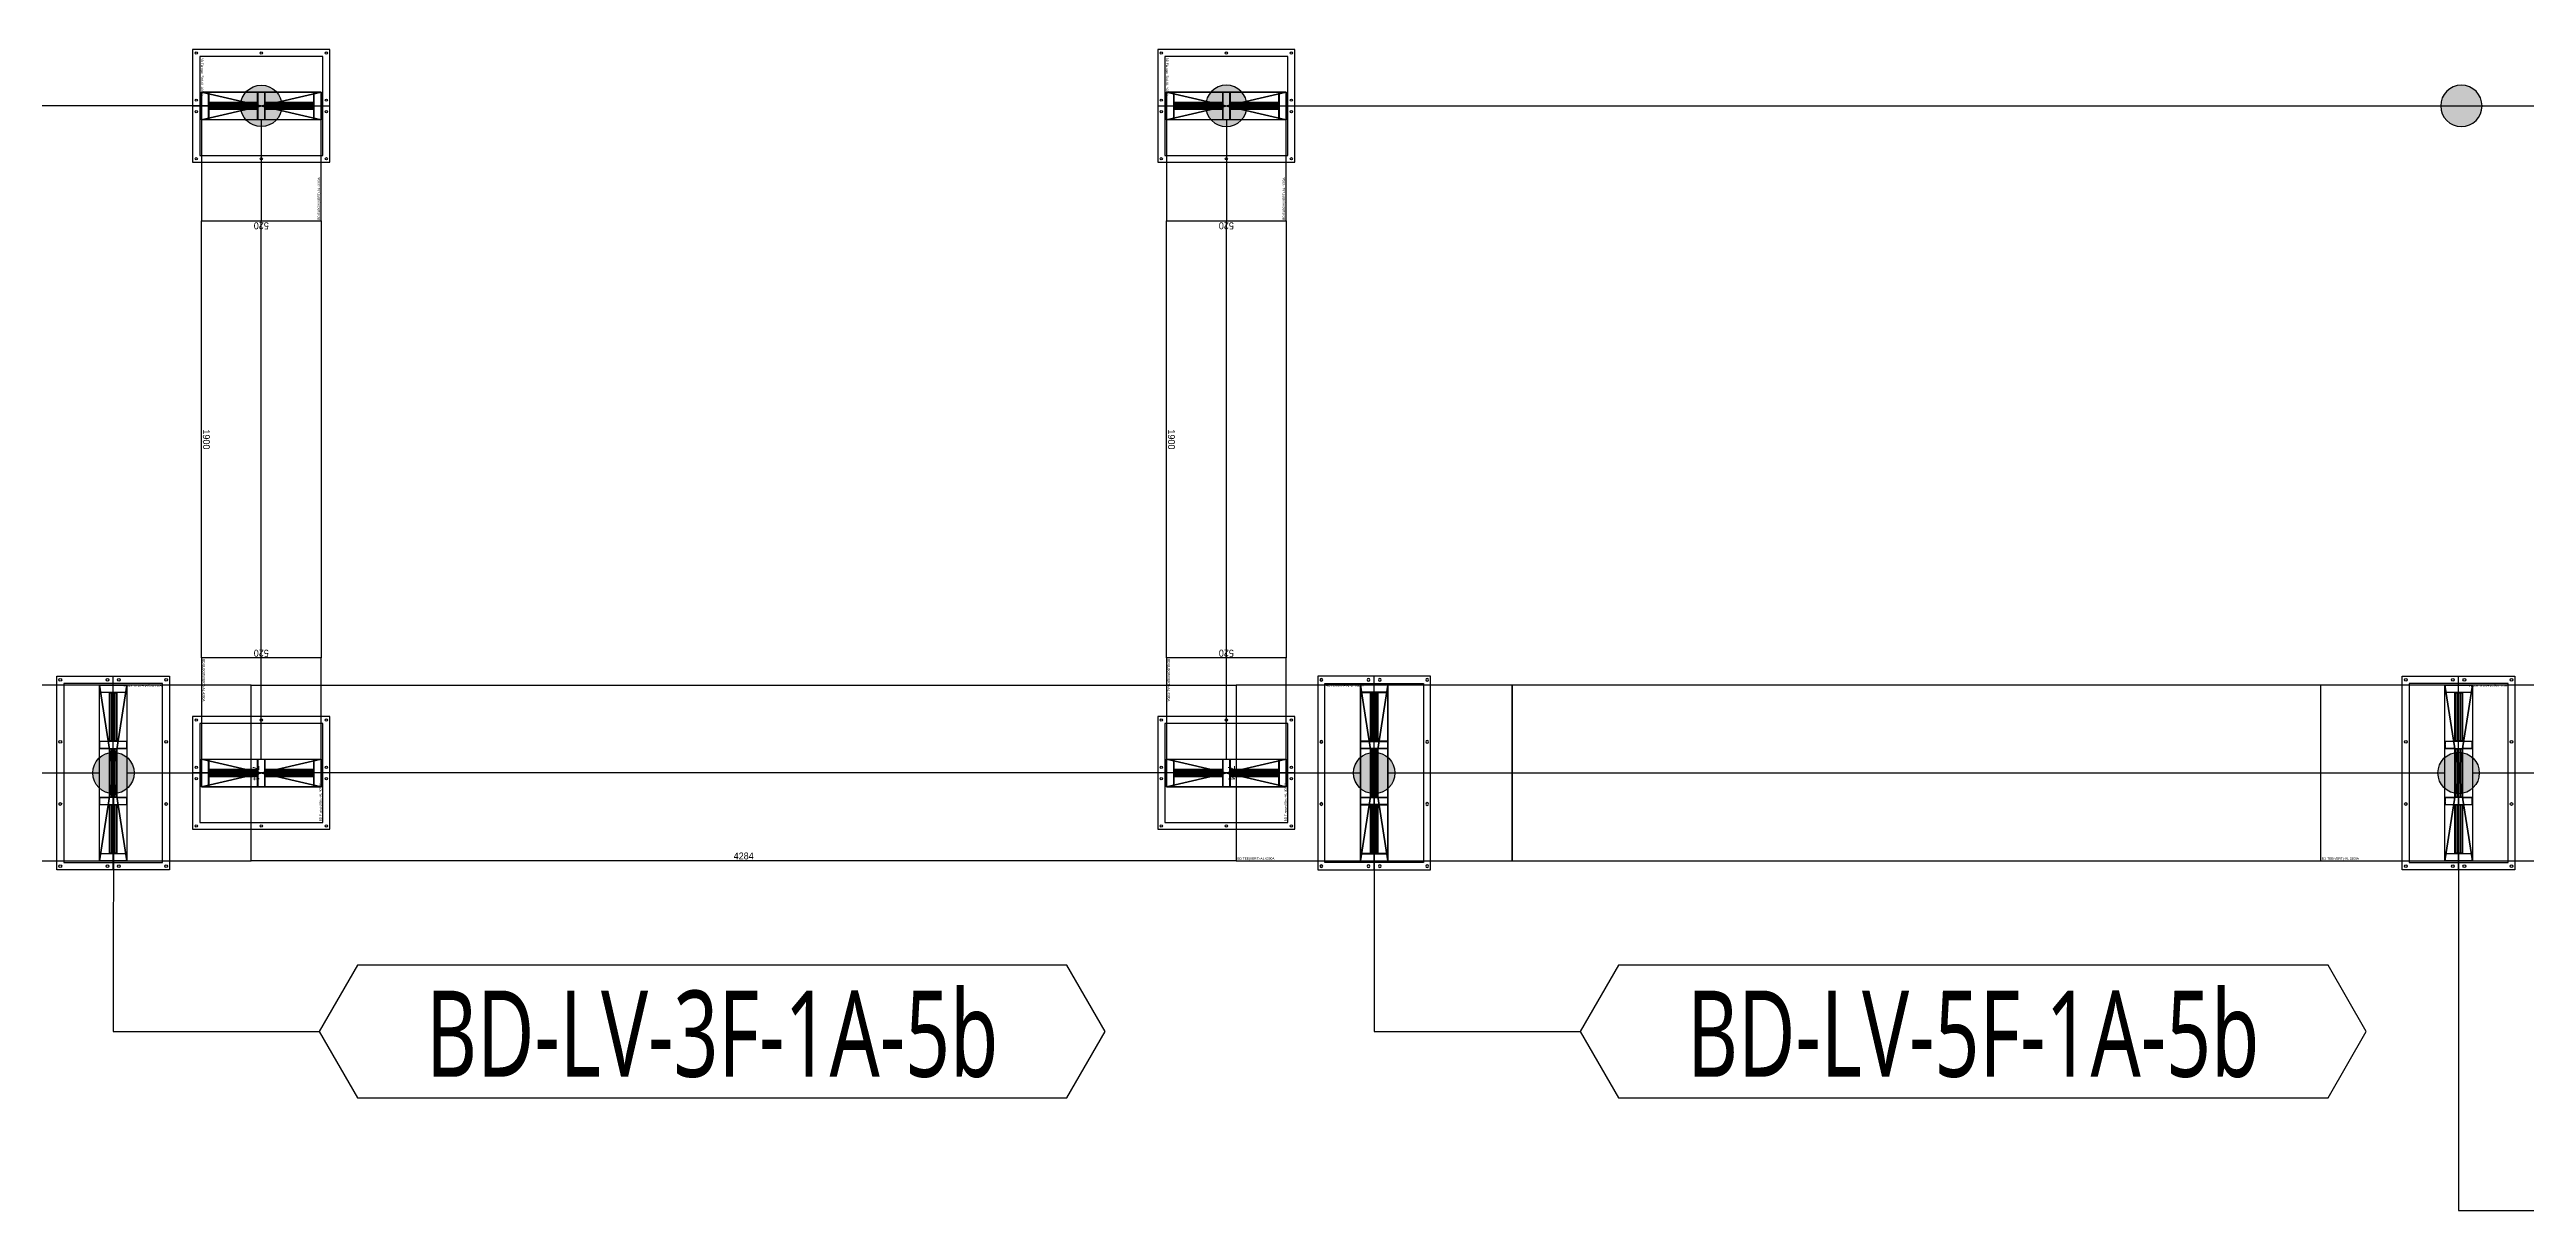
# Model space of a CAD drawing. Header units: millimetres. Extents: x 84228 to 374549, y -351975 to 847575.
# Drawn here: x 306431 to 317203, y 405198 to 410245 of the extents above; entities that cross this region are included whole.
import ezdxf
from ezdxf.enums import TextEntityAlignment as Align

# ---------------------------------------------------------------- set-up
doc = ezdxf.new("R2010")
doc.units = ezdxf.units.MM
doc.header["$LTSCALE"] = 150
doc.layers.get('Defpoints').update_dxf_attribs({"color": 150})
for name, color, linetype in [('-----27 Bus Duct_LV_380-220V', 200, 'Continuous'), ('-----27 Bus Duct_LV_380-220V_LOAD BANK', 7, 'Continuous'), ('-----99 Cable Schedule', 2, 'Continuous')]:
    doc.layers.add(name, color=color, linetype=linetype)
doc.styles.add('DH', font='malgun.ttf')
doc.styles.add('ELEC', font='Dotum.ttf')
doc.styles.get("Standard").update_dxf_attribs({"font": 'Dotum.ttf'})
doc.dimstyles.new('전기통신참고용-치수', dxfattribs={"dimscale": 15, "dimtxt": 2, "dimasz": 0, "dimexe": 0, "dimexo": 0, "dimgap": 0.4, "dimtad": 4, "dimdec": 0, "dimzin": 0, "dimdsep": 46, "dimtxsty": 'Standard', "dimblk": 'NONE', "dimcen": 0, "dimse1": 1, "dimse2": 1, "dimsd1": 1, "dimsd2": 1, "dimclrd": 8, "dimclre": 8, "dimclrt": 8, "dimadec": 0, "dimazin": 0, "dimtfac": 1, "dimtdec": 0, "dimtix": 1, "dimtmove": 2, "dimatfit": 0, "dimldrblk": 'NONE', "dimfxl": 2, "dimtolj": 1, "dimtzin": 0, "dimarcsym": 0})

# ---------------------------------------------------------------- blocks, each defined once
blk = doc.blocks.new('*U5')
at = {"color": 1}
for p, q in [((60, 382), (-60, -382)), ((-60, 382), (60, -382))]:
    blk.add_line(p, q, dxfattribs=at)
at = {"color": 0}
blk.add_line((0, 420.5), (0, -420.5), dxfattribs=at)
for points in [[(245, -420.5), (-245, -420.5), (-245, 420.5), (245, 420.5)], [(-215, -389.5), (215, -389.5), (215, 389.5), (-215, 389.5)]]:
    blk.add_lwpolyline(points, close=True, dxfattribs=at)
at = {"color": 1}
blk.add_lwpolyline([(60, -382), (-60, -382), (-60, 382), (60, 382)], close=True, dxfattribs=at)
for points in [[(-60, 136, -0.41421356), (-58, 138), (-17.2, 138, 0.41421356), (-16.2, 139), (-16.2, 349, 0.41421356), (-17.2, 350), (-58, 350, -0.41421356), (-60, 352), (-60, 382, -0.41421356), (-59, 381), (-59, 352, 0.41421356), (-58, 351), (58, 351, 0.41421356), (59, 352), (59, 381, -0.41421356), (60, 382), (60, 352, -0.41421356), (58, 350), (17.2, 350, 0.41421356), (16.2, 349), (16.2, 139, 0.41421356), (17.2, 138), (58, 138, -0.41421356), (60, 136), (60, 124, -0.41421356), (59, 125), (59, 136, 0.41421356), (58, 137), (-58, 137, 0.41421356), (-59, 136), (-59, 125, -0.41421356), (-60, 124), (-60, 124), (-60, 124), (-60, 124)], [(-15.2, 139), (-15.2, 349, -0.41421356), (-14.2, 350), (14.2, 350, -0.41421356), (15.2, 349), (15.2, 139, -0.41421356), (14.2, 138), (-14.2, 138, -0.41421356)], [(-14.2, 140), (-14.2, 348, -0.41421356), (-13.2, 349), (-8.85, 349, -0.41421356), (-7.85, 348), (-7.85, 140, -0.41421356), (-8.85, 139), (-13.2, 139, -0.41421356)], [(-6.85, 140), (-6.85, 348, -0.41421356), (-5.85, 349), (-1.5, 349, -0.41421356), (-0.5, 348), (-0.5, 140, -0.41421356), (-1.5, 139), (-5.85, 139, -0.41421356)], [(0.5, 140), (0.5, 348, -0.41421356), (1.5, 349), (5.85, 349, -0.41421356), (6.85, 348), (6.85, 140, -0.41421356), (5.85, 139), (1.5, 139, -0.41421356)], [(7.85, 140), (7.85, 348, -0.41421356), (8.85, 349), (13.2, 349, -0.41421356), (14.2, 348), (14.2, 140, -0.41421356), (13.2, 139), (8.85, 139, -0.41421356)], [(-60, -108, -0.41421356), (-58, -106), (-17.2, -106, 0.41421356), (-16.2, -105), (-16.2, 105, 0.41421356), (-17.2, 106), (-58, 106, -0.41421356), (-60, 108), (-60, 122, -0.41421356), (-59, 121), (-59, 108, 0.41421356), (-58, 107), (58, 107, 0.41421356), (59, 108), (59, 121, -0.41421356), (60, 122), (60, 108, -0.41421356), (58, 106), (17.2, 106, 0.41421356), (16.2, 105), (16.2, -105, 0.41421356), (17.2, -106), (58, -106, -0.41421356), (60, -108), (60, -121, -0.41421356), (59, -120), (59, -108, 0.41421356), (58, -107), (-58, -107, 0.41421356), (-59, -108), (-59, -120, -0.41421356), (-60, -121), (-60, -121), (-60, -121), (-60, -121)], [(-15.2, -105), (-15.2, 105, -0.41421356), (-14.2, 106), (14.2, 106, -0.41421356), (15.2, 105), (15.2, -105, -0.41421356), (14.2, -106), (-14.2, -106, -0.41421356)], [(-14.2, -104), (-14.2, 104, -0.41421356), (-13.2, 105), (-8.85, 105, -0.41421356), (-7.85, 104), (-7.85, -104, -0.41421356), (-8.85, -105), (-13.2, -105, -0.41421356)], [(-6.85, -104), (-6.85, 104, -0.41421356), (-5.85, 105), (-1.5, 105, -0.41421356), (-0.5, 104), (-0.5, -104, -0.41421356), (-1.5, -105), (-5.85, -105, -0.41421356)], [(0.5, -104), (0.5, 104, -0.41421356), (1.5, 105), (5.85, 105, -0.41421356), (6.85, 104), (6.85, -104, -0.41421356), (5.85, -105), (1.5, -105, -0.41421356)], [(7.85, -104), (7.85, 104, -0.41421356), (8.85, 105), (13.2, 105, -0.41421356), (14.2, 104), (14.2, -104, -0.41421356), (13.2, -105), (8.85, -105, -0.41421356)], [(-60, -352, -0.41421356), (-58, -350), (-17.2, -350, 0.41421356), (-16.2, -349), (-16.2, -139, 0.41421356), (-17.2, -138), (-58, -138, -0.41421356), (-60, -136), (-60, -123, -0.41421356), (-59, -124), (-59, -136, 0.41421356), (-58, -137), (58, -137, 0.41421356), (59, -136), (59, -124, -0.41421356), (60, -123), (60, -136, -0.41421356), (58, -138), (17.2, -138, 0.41421356), (16.2, -139), (16.2, -349, 0.41421356), (17.2, -350), (58, -350, -0.41421356), (60, -352), (60, -382, -0.41421356), (59, -381), (59, -352, 0.41421356), (58, -351), (-58, -351, 0.41421356), (-59, -352), (-59, -381, -0.41421356), (-60, -382), (-60, -382), (-60, -382), (-60, -382)], [(-15.2, -349), (-15.2, -139, -0.41421356), (-14.2, -138), (14.2, -138, -0.41421356), (15.2, -139), (15.2, -349, -0.41421356), (14.2, -350), (-14.2, -350, -0.41421356)], [(-14.2, -348), (-14.2, -140, -0.41421356), (-13.2, -139), (-8.85, -139, -0.41421356), (-7.85, -140), (-7.85, -348, -0.41421356), (-8.85, -349), (-13.2, -349, -0.41421356)], [(-6.85, -348), (-6.85, -140, -0.41421356), (-5.85, -139), (-1.5, -139, -0.41421356), (-0.5, -140), (-0.5, -348, -0.41421356), (-1.5, -349), (-5.85, -349, -0.41421356)], [(0.5, -348), (0.5, -140, -0.41421356), (1.5, -139), (5.85, -139, -0.41421356), (6.85, -140), (6.85, -348, -0.41421356), (5.85, -349), (1.5, -349, -0.41421356)], [(7.85, -348), (7.85, -140, -0.41421356), (8.85, -139), (13.2, -139, -0.41421356), (14.2, -140), (14.2, -348, -0.41421356), (13.2, -349), (8.85, -349, -0.41421356)]]:
    blk.add_lwpolyline(points, format="xyb", close=True, dxfattribs=at)
at = {"color": 0}
for centre in [(-230, 405), (-25, 405), (25, 405), (230, 405), (-230, 135), (230, 135), (-230, -135), (230, -135), (-230, -405), (-25, -405), (25, -405), (230, -405)]:
    blk.add_circle(centre, 6, dxfattribs=at)
at = {"color": 0, "style": 'ELEC'}
blk.add_text('BD Flanged End-AL 6300A', height=10, dxfattribs=at).set_placement((-210, -379.5), align=Align.MIDDLE_LEFT)
blk = doc.blocks.new('*U23')
at = {"color": 1}
for p, q in [((60, 260), (-60, -260)), ((-60, 260), (60, -260))]:
    blk.add_line(p, q, dxfattribs=at)
at = {"color": 0}
blk.add_line((0, -298.5), (0, 298.5), dxfattribs=at)
for points in [[(-245, -298.5), (245, -298.5), (245, 298.5), (-245, 298.5)], [(-215, -267.5), (215, -267.5), (215, 267.5), (-215, 267.5)]]:
    blk.add_lwpolyline(points, close=True, dxfattribs=at)
at = {"color": 1}
blk.add_lwpolyline([(60, -260), (-60, -260), (-60, 260), (60, 260)], close=True, dxfattribs=at)
for points in [[(-60, 14, -0.41421356), (-58, 16), (-17.2, 16, 0.41421356), (-16.2, 17), (-16.2, 227, 0.41421356), (-17.2, 228), (-58, 228, -0.41421356), (-60, 230), (-60, 260, -0.41421356), (-59, 259), (-59, 230, 0.41421356), (-58, 229), (58, 229, 0.41421356), (59, 230), (59, 259, -0.41421356), (60, 260), (60, 230, -0.41421356), (58, 228), (17.2, 228, 0.41421356), (16.2, 227), (16.2, 17, 0.41421356), (17.2, 16), (58, 16, -0.41421356), (60, 14), (60, 2, -0.41421356), (59, 3), (59, 14, 0.41421356), (58, 15), (-58, 15, 0.41421356), (-59, 14), (-59, 3, -0.41421356), (-60, 2), (-60, 2), (-60, 2), (-60, 2)], [(-15.2, 17), (-15.2, 227, -0.41421356), (-14.2, 228), (14.2, 228, -0.41421356), (15.2, 227), (15.2, 17, -0.41421356), (14.2, 16), (-14.2, 16, -0.41421356)], [(-14.2, 18), (-14.2, 226, -0.41421356), (-13.2, 227), (-8.85, 227, -0.41421356), (-7.85, 226), (-7.85, 18, -0.41421356), (-8.85, 17), (-13.2, 17, -0.41421356)], [(-6.85, 18), (-6.85, 226, -0.41421356), (-5.85, 227), (-1.5, 227, -0.41421356), (-0.5, 226), (-0.5, 18, -0.41421356), (-1.5, 17), (-5.85, 17, -0.41421356)], [(0.5, 18), (0.5, 226, -0.41421356), (1.5, 227), (5.85, 227, -0.41421356), (6.85, 226), (6.85, 18, -0.41421356), (5.85, 17), (1.5, 17, -0.41421356)], [(7.85, 18), (7.85, 226, -0.41421356), (8.85, 227), (13.2, 227, -0.41421356), (14.2, 226), (14.2, 18, -0.41421356), (13.2, 17), (8.85, 17, -0.41421356)], [(-60, -230, -0.41421356), (-58, -228), (-17.2, -228, 0.41421356), (-16.2, -227), (-16.2, -17, 0.41421356), (-17.2, -16), (-58, -16, -0.41421356), (-60, -14), (-60, 0, -0.41421356), (-59, -1), (-59, -14, 0.41421356), (-58, -15), (58, -15, 0.41421356), (59, -14), (59, -1, -0.41421356), (60, 0), (60, -14, -0.41421356), (58, -16), (17.2, -16, 0.41421356), (16.2, -17), (16.2, -227, 0.41421356), (17.2, -228), (58, -228, -0.41421356), (60, -230), (60, -260, -0.41421356), (59, -259), (59, -230, 0.41421356), (58, -229), (-58, -229, 0.41421356), (-59, -230), (-59, -259, -0.41421356), (-60, -260), (-60, -260), (-60, -260), (-60, -260)], [(-15.2, -227), (-15.2, -17, -0.41421356), (-14.2, -16), (14.2, -16, -0.41421356), (15.2, -17), (15.2, -227, -0.41421356), (14.2, -228), (-14.2, -228, -0.41421356)], [(-14.2, -226), (-14.2, -18, -0.41421356), (-13.2, -17), (-8.85, -17, -0.41421356), (-7.85, -18), (-7.85, -226, -0.41421356), (-8.85, -227), (-13.2, -227, -0.41421356)], [(-6.85, -226), (-6.85, -18, -0.41421356), (-5.85, -17), (-1.5, -17, -0.41421356), (-0.5, -18), (-0.5, -226, -0.41421356), (-1.5, -227), (-5.85, -227, -0.41421356)], [(0.5, -226), (0.5, -18, -0.41421356), (1.5, -17), (5.85, -17, -0.41421356), (6.85, -18), (6.85, -226, -0.41421356), (5.85, -227), (1.5, -227, -0.41421356)], [(7.85, -226), (7.85, -18, -0.41421356), (8.85, -17), (13.2, -17, -0.41421356), (14.2, -18), (14.2, -226, -0.41421356), (13.2, -227), (8.85, -227, -0.41421356)]]:
    blk.add_lwpolyline(points, format="xyb", close=True, dxfattribs=at)
at = {"color": 0}
for centre in [(-230, 283), (-25, 283), (25, 283), (230, 283), (-230, 0), (230, 0), (-230, -283), (-25, -283), (25, -283), (230, -283)]:
    blk.add_circle(centre, 5, dxfattribs=at)
at = {"color": 0, "style": 'ELEC'}
blk.add_text('BD Flanged End-AL 4000A', height=10, dxfattribs=at).set_placement((-210, -257.5), align=Align.MIDDLE_LEFT)
blk = doc.blocks.new('*U22')
at = {"color": 1}
for p, q in [((340, 260), (220, -260)), ((220, 260), (340, -260))]:
    blk.add_line(p, q, dxfattribs=at)
at = {"color": 0}
blk.add_lwpolyline([(-220, -260), (220, -260), (220, 260), (-220, 260)], close=True, dxfattribs=at)
blk.add_lwpolyline([(220, -260), (340, -260), (340, 260), (220, 260)], dxfattribs=at)
at = {"color": 1}
for points in [[(220, 14, -0.41421356), (222, 16), (262.8, 16, 0.41421356), (263.8, 17), (263.8, 227, 0.41421356), (262.8, 228), (222, 228, -0.41421356), (220, 230), (220, 260, -0.41421356), (221, 259), (221, 230, 0.41421356), (222, 229), (338, 229, 0.41421356), (339, 230), (339, 259, -0.41421356), (340, 260), (340, 230, -0.41421356), (338, 228), (297.2, 228, 0.41421356), (296.2, 227), (296.2, 17, 0.41421356), (297.2, 16), (338, 16, -0.41421356), (340, 14), (340, 2, -0.41421356), (339, 3), (339, 14, 0.41421356), (338, 15), (222, 15, 0.41421356), (221, 14), (221, 3, -0.41421356), (220, 2), (220, 2), (220, 2), (220, 2)], [(264.8, 17), (264.8, 227, -0.41421356), (265.8, 228), (294.2, 228, -0.41421356), (295.2, 227), (295.2, 17, -0.41421356), (294.2, 16), (265.8, 16, -0.41421356)], [(265.8, 18), (265.8, 226, -0.41421356), (266.8, 227), (271.15, 227, -0.41421356), (272.15, 226), (272.15, 18, -0.41421356), (271.15, 17), (266.8, 17, -0.41421356)], [(273.15, 18), (273.15, 226, -0.41421356), (274.15, 227), (278.5, 227, -0.41421356), (279.5, 226), (279.5, 18, -0.41421356), (278.5, 17), (274.15, 17, -0.41421356)], [(280.5, 18), (280.5, 226, -0.41421356), (281.5, 227), (285.85, 227, -0.41421356), (286.85, 226), (286.85, 18, -0.41421356), (285.85, 17), (281.5, 17, -0.41421356)], [(287.85, 18), (287.85, 226, -0.41421356), (288.85, 227), (293.2, 227, -0.41421356), (294.2, 226), (294.2, 18, -0.41421356), (293.2, 17), (288.85, 17, -0.41421356)], [(220, -230, -0.41421356), (222, -228), (262.8, -228, 0.41421356), (263.8, -227), (263.8, -17, 0.41421356), (262.8, -16), (222, -16, -0.41421356), (220, -14), (220, 0, -0.41421356), (221, -1), (221, -14, 0.41421356), (222, -15), (338, -15, 0.41421356), (339, -14), (339, -1, -0.41421356), (340, 0), (340, -14, -0.41421356), (338, -16), (297.2, -16, 0.41421356), (296.2, -17), (296.2, -227, 0.41421356), (297.2, -228), (338, -228, -0.41421356), (340, -230), (340, -260, -0.41421356), (339, -259), (339, -230, 0.41421356), (338, -229), (222, -229, 0.41421356), (221, -230), (221, -259, -0.41421356), (220, -260), (220, -260), (220, -260), (220, -260)], [(264.8, -227), (264.8, -17, -0.41421356), (265.8, -16), (294.2, -16, -0.41421356), (295.2, -17), (295.2, -227, -0.41421356), (294.2, -228), (265.8, -228, -0.41421356)], [(265.8, -226), (265.8, -18, -0.41421356), (266.8, -17), (271.15, -17, -0.41421356), (272.15, -18), (272.15, -226, -0.41421356), (271.15, -227), (266.8, -227, -0.41421356)], [(273.15, -226), (273.15, -18, -0.41421356), (274.15, -17), (278.5, -17, -0.41421356), (279.5, -18), (279.5, -226, -0.41421356), (278.5, -227), (274.15, -227, -0.41421356)], [(280.5, -226), (280.5, -18, -0.41421356), (281.5, -17), (285.85, -17, -0.41421356), (286.85, -18), (286.85, -226, -0.41421356), (285.85, -227), (281.5, -227, -0.41421356)], [(287.85, -226), (287.85, -18, -0.41421356), (288.85, -17), (293.2, -17, -0.41421356), (294.2, -18), (294.2, -226, -0.41421356), (293.2, -227), (288.85, -227, -0.41421356)]]:
    blk.add_lwpolyline(points, format="xyb", close=True, dxfattribs=at)
blk.add_lwpolyline([(220, 0), (-220, 0)], dxfattribs=at)
at = {"color": 0, "style": 'ELEC'}
blk.add_text('BD ELBOW(VERT)-AL 4000A', height=10, dxfattribs=at).set_placement((-215, -250), align=Align.MIDDLE_LEFT)
blk = doc.blocks.new('*D398')
at = {"layer": 'Defpoints', "color": 0, "transparency": 16777216}
for p in [(0, 4800), (520, 4800), (520, 4800)]:
    blk.add_point(p, dxfattribs=at)
at = {"color": 0, "transparency": 16777216, "insert": (260, 4779), "char_height": 30, "attachment_point": 5}
blk.add_mtext('\\A1;{\\C0;520}', dxfattribs=at)
blk = doc.blocks.new('_None')
blk = doc.blocks.new('*D399')
at = {"layer": 'Defpoints', "color": 0, "transparency": 16777216}
for p in [(520, 4800), (520, 4800), (520, 2900)]:
    blk.add_point(p, dxfattribs=at)
at = {"color": 0, "transparency": 16777216, "insert": (499, 3850), "char_height": 30, "attachment_point": 5, "rotation": 90}
blk.add_mtext('\\A1;{\\C0;1900}', dxfattribs=at)
blk = doc.blocks.new('*D400')
at = {"layer": 'Defpoints', "color": 0, "transparency": 16777216}
for p in [(0, 2900), (520, 2900), (520, 2900)]:
    blk.add_point(p, dxfattribs=at)
at = {"color": 0, "transparency": 16777216, "insert": (260, 2921), "char_height": 30, "attachment_point": 5}
blk.add_mtext('\\A1;{\\C0;520}', dxfattribs=at)
blk = doc.blocks.new('*D418')
at = {"layer": 'Defpoints', "color": 0, "transparency": 16777216}
for p in [(0, 9246), (764, 9246), (764, 9246)]:
    blk.add_point(p, dxfattribs=at)
at = {"color": 0, "transparency": 16777216, "insert": (382, 9225), "char_height": 30, "attachment_point": 5}
blk.add_mtext('\\A1;{\\C0;764}', dxfattribs=at)
blk = doc.blocks.new('*D419')
at = {"layer": 'Defpoints', "color": 0, "transparency": 16777216}
for p in [(764, 9246), (764, 9246), (764, 5730)]:
    blk.add_point(p, dxfattribs=at)
at = {"color": 0, "transparency": 16777216, "insert": (743, 7488), "char_height": 30, "attachment_point": 5, "rotation": 90}
blk.add_mtext('\\A1;{\\C0;3516}', dxfattribs=at)
blk = doc.blocks.new('*D420')
at = {"layer": 'Defpoints', "color": 0, "transparency": 16777216}
for p in [(0, 5730), (764, 5730), (764, 5730)]:
    blk.add_point(p, dxfattribs=at)
at = {"color": 0, "transparency": 16777216, "insert": (382, 5751), "char_height": 30, "attachment_point": 5}
blk.add_mtext('\\A1;{\\C0;764}', dxfattribs=at)
blk = doc.blocks.new('*U114')
at = {"color": 1}
for p, q in [((390, 382), (270, -382)), ((270, 382), (390, -382)), ((-270, 0), (270, 0)), ((390, 0), (930, 0))]:
    blk.add_line(p, q, dxfattribs=at)
at = {"color": 0}
for points in [[(-270, -382), (270, -382), (270, 382), (-270, 382)], [(390, -382), (930, -382), (930, 382), (390, 382)]]:
    blk.add_lwpolyline(points, close=True, dxfattribs=at)
for points in [[(390, 382), (270, 382)], [(270, -382), (390, -382)]]:
    blk.add_lwpolyline(points, dxfattribs=at)
at = {"color": 1}
for points in [[(270, 136, -0.41421356), (272, 138), (312.8, 138, 0.41421356), (313.8, 139), (313.8, 349, 0.41421356), (312.8, 350), (272, 350, -0.41421356), (270, 352), (270, 382, -0.41421356), (271, 381), (271, 352, 0.41421356), (272, 351), (388, 351, 0.41421356), (389, 352), (389, 381, -0.41421356), (390, 382), (390, 352, -0.41421356), (388, 350), (347.2, 350, 0.41421356), (346.2, 349), (346.2, 139, 0.41421356), (347.2, 138), (388, 138, -0.41421356), (390, 136), (390, 124, -0.41421356), (389, 125), (389, 136, 0.41421356), (388, 137), (272, 137, 0.41421356), (271, 136), (271, 125, -0.41421356), (270, 124), (270, 124), (270, 124), (270, 124)], [(314.8, 139), (314.8, 349, -0.41421356), (315.8, 350), (344.2, 350, -0.41421356), (345.2, 349), (345.2, 139, -0.41421356), (344.2, 138), (315.8, 138, -0.41421356)], [(315.8, 140), (315.8, 348, -0.41421356), (316.8, 349), (321.15, 349, -0.41421356), (322.15, 348), (322.15, 140, -0.41421356), (321.15, 139), (316.8, 139, -0.41421356)], [(323.15, 140), (323.15, 348, -0.41421356), (324.15, 349), (328.5, 349, -0.41421356), (329.5, 348), (329.5, 140, -0.41421356), (328.5, 139), (324.15, 139, -0.41421356)], [(330.5, 140), (330.5, 348, -0.41421356), (331.5, 349), (335.85, 349, -0.41421356), (336.85, 348), (336.85, 140, -0.41421356), (335.85, 139), (331.5, 139, -0.41421356)], [(337.85, 140), (337.85, 348, -0.41421356), (338.85, 349), (343.2, 349, -0.41421356), (344.2, 348), (344.2, 140, -0.41421356), (343.2, 139), (338.85, 139, -0.41421356)], [(270, -108, -0.41421356), (272, -106), (312.8, -106, 0.41421356), (313.8, -105), (313.8, 105, 0.41421356), (312.8, 106), (272, 106, -0.41421356), (270, 108), (270, 122, -0.41421356), (271, 121), (271, 108, 0.41421356), (272, 107), (388, 107, 0.41421356), (389, 108), (389, 121, -0.41421356), (390, 122), (390, 108, -0.41421356), (388, 106), (347.2, 106, 0.41421356), (346.2, 105), (346.2, -105, 0.41421356), (347.2, -106), (388, -106, -0.41421356), (390, -108), (390, -121, -0.41421356), (389, -120), (389, -108, 0.41421356), (388, -107), (272, -107, 0.41421356), (271, -108), (271, -120, -0.41421356), (270, -121), (270, -121), (270, -121), (270, -121)], [(314.8, -105), (314.8, 105, -0.41421356), (315.8, 106), (344.2, 106, -0.41421356), (345.2, 105), (345.2, -105, -0.41421356), (344.2, -106), (315.8, -106, -0.41421356)], [(315.8, -104), (315.8, 104, -0.41421356), (316.8, 105), (321.15, 105, -0.41421356), (322.15, 104), (322.15, -104, -0.41421356), (321.15, -105), (316.8, -105, -0.41421356)], [(323.15, -104), (323.15, 104, -0.41421356), (324.15, 105), (328.5, 105, -0.41421356), (329.5, 104), (329.5, -104, -0.41421356), (328.5, -105), (324.15, -105, -0.41421356)], [(330.5, -104), (330.5, 104, -0.41421356), (331.5, 105), (335.85, 105, -0.41421356), (336.85, 104), (336.85, -104, -0.41421356), (335.85, -105), (331.5, -105, -0.41421356)], [(337.85, -104), (337.85, 104, -0.41421356), (338.85, 105), (343.2, 105, -0.41421356), (344.2, 104), (344.2, -104, -0.41421356), (343.2, -105), (338.85, -105, -0.41421356)], [(270, -352, -0.41421356), (272, -350), (312.8, -350, 0.41421356), (313.8, -349), (313.8, -139, 0.41421356), (312.8, -138), (272, -138, -0.41421356), (270, -136), (270, -123, -0.41421356), (271, -124), (271, -136, 0.41421356), (272, -137), (388, -137, 0.41421356), (389, -136), (389, -124, -0.41421356), (390, -123), (390, -136, -0.41421356), (388, -138), (347.2, -138, 0.41421356), (346.2, -139), (346.2, -349, 0.41421356), (347.2, -350), (388, -350, -0.41421356), (390, -352), (390, -382, -0.41421356), (389, -381), (389, -352, 0.41421356), (388, -351), (272, -351, 0.41421356), (271, -352), (271, -381, -0.41421356), (270, -382), (270, -382), (270, -382), (270, -382)], [(314.8, -349), (314.8, -139, -0.41421356), (315.8, -138), (344.2, -138, -0.41421356), (345.2, -139), (345.2, -349, -0.41421356), (344.2, -350), (315.8, -350, -0.41421356)], [(315.8, -348), (315.8, -140, -0.41421356), (316.8, -139), (321.15, -139, -0.41421356), (322.15, -140), (322.15, -348, -0.41421356), (321.15, -349), (316.8, -349, -0.41421356)], [(323.15, -348), (323.15, -140, -0.41421356), (324.15, -139), (328.5, -139, -0.41421356), (329.5, -140), (329.5, -348, -0.41421356), (328.5, -349), (324.15, -349, -0.41421356)], [(330.5, -348), (330.5, -140, -0.41421356), (331.5, -139), (335.85, -139, -0.41421356), (336.85, -140), (336.85, -348, -0.41421356), (335.85, -349), (331.5, -349, -0.41421356)], [(337.85, -348), (337.85, -140, -0.41421356), (338.85, -139), (343.2, -139, -0.41421356), (344.2, -140), (344.2, -348, -0.41421356), (343.2, -349), (338.85, -349, -0.41421356)]]:
    blk.add_lwpolyline(points, format="xyb", close=True, dxfattribs=at)
at = {"color": 0, "style": 'ELEC'}
blk.add_text('BD TEE(VERT)-AL 6300A', height=10, dxfattribs=at).set_placement((-265, -372), align=Align.MIDDLE_LEFT)
blk = doc.blocks.new('*D422')
at = {"layer": 'Defpoints', "color": 0, "transparency": 16777216}
for p in [(0, 9246), (764, 9246), (764, 9246)]:
    blk.add_point(p, dxfattribs=at)
at = {"color": 0, "transparency": 16777216, "insert": (382, 9225), "char_height": 30, "attachment_point": 5}
blk.add_mtext('\\A1;{\\C0;764}', dxfattribs=at)
blk = doc.blocks.new('*D423')
at = {"layer": 'Defpoints', "color": 0, "transparency": 16777216}
for p in [(764, 9246), (764, 9246), (764, 4962)]:
    blk.add_point(p, dxfattribs=at)
at = {"color": 0, "transparency": 16777216, "insert": (743, 7104), "char_height": 30, "attachment_point": 5, "rotation": 90}
blk.add_mtext('\\A1;{\\C0;4284}', dxfattribs=at)
blk = doc.blocks.new('*D424')
at = {"layer": 'Defpoints', "color": 0, "transparency": 16777216}
for p in [(0, 4962), (764, 4962), (764, 4962)]:
    blk.add_point(p, dxfattribs=at)
at = {"color": 0, "transparency": 16777216, "insert": (382, 4983), "char_height": 30, "attachment_point": 5}
blk.add_mtext('\\A1;{\\C0;764}', dxfattribs=at)
blk = doc.blocks.new('A$C9a0ab699')
h = blk.add_hatch(color=0)
edge = h.paths.add_edge_path()
edge.add_arc((0, 0), 64, 720, 1080, ccw=False)
at = {"color": 0}
blk.add_circle((0, 0), 64, dxfattribs=at)
blk = doc.blocks.new('*U397')
at = {"color": 1}
blk.add_line((260, 4800), (260, 2900), dxfattribs=at)
at = {"color": 0}
blk.add_lwpolyline([(520, 2900), (0, 2900), (0, 4800), (520, 4800)], close=True, dxfattribs=at)
for base, p1, p2, override, picture, middle in [((520, 4800), (0, 4800), (520, 4800), {"dimtxsty": 'Standard', "dimclrd": 0, "dimclre": 0, "dimclrt": 0}, '*D398', (260, 4779)), ((520, 2900), (0, 2900), (520, 2900), {"dimtad": 1, "dimtxsty": 'Standard', "dimclrd": 0, "dimclre": 0, "dimclrt": 0}, '*D400', (260, 2921))]:
    dim = blk.add_linear_dim(base=base, p1=p1, p2=p2, text='{\\C0;<>}', dimstyle='전기통신참고용-치수', override=override, dxfattribs=at)
    dim.commit()
    dim.dimension.update_dxf_attribs({"geometry": picture, "text_midpoint": middle})
dim = blk.add_linear_dim(base=(520, 4800), p1=(520, 2900), p2=(520, 4800), angle=90, text='{\\C0;<>}', dimstyle='전기통신참고용-치수', override={"dimtad": 1, "dimtxsty": 'Standard', "dimclrd": 0, "dimclre": 0, "dimclrt": 0}, dxfattribs=at)
dim.commit()
dim.dimension.update_dxf_attribs({"geometry": '*D399', "text_midpoint": (499, 3850)})
blk = doc.blocks.new('*U417')
at = {"color": 1}
blk.add_line((382, 9245.8), (382, 5729.8), dxfattribs=at)
at = {"color": 0}
blk.add_lwpolyline([(764, 5729.8), (0, 5729.8), (0, 9245.8), (764, 9245.8)], close=True, dxfattribs=at)
for base, p1, p2, override, picture, middle in [((764, 9245.8), (0, 9245.8), (764, 9245.8), {"dimtxsty": 'Standard', "dimclrd": 0, "dimclre": 0, "dimclrt": 0}, '*D418', (382, 9224.8)), ((764, 5729.8), (0, 5729.8), (764, 5729.8), {"dimtad": 1, "dimtxsty": 'Standard', "dimclrd": 0, "dimclre": 0, "dimclrt": 0}, '*D420', (382, 5750.9))]:
    dim = blk.add_linear_dim(base=base, p1=p1, p2=p2, text='{\\C0;<>}', dimstyle='전기통신참고용-치수', override=override, dxfattribs=at)
    dim.commit()
    dim.dimension.update_dxf_attribs({"geometry": picture, "text_midpoint": middle})
dim = blk.add_linear_dim(base=(764, 9245.8), p1=(764, 5729.8), p2=(764, 9245.8), angle=90, text='{\\C0;<>}', dimstyle='전기통신참고용-치수', override={"dimtad": 1, "dimtxsty": 'Standard', "dimclrd": 0, "dimclre": 0, "dimclrt": 0}, dxfattribs=at)
dim.commit()
dim.dimension.update_dxf_attribs({"geometry": '*D419', "text_midpoint": (743, 7487.8)})
blk = doc.blocks.new('*U421')
at = {"color": 1}
blk.add_line((382, 9245.8), (382, 4961.8), dxfattribs=at)
at = {"color": 0}
blk.add_lwpolyline([(764, 4961.8), (0, 4961.8), (0, 9245.8), (764, 9245.8)], close=True, dxfattribs=at)
for base, p1, p2, override, picture, middle in [((764, 9245.8), (0, 9245.8), (764, 9245.8), {"dimtxsty": 'Standard', "dimclrd": 0, "dimclre": 0, "dimclrt": 0}, '*D422', (382, 9224.8)), ((764, 4961.8), (0, 4961.8), (764, 4961.8), {"dimtad": 1, "dimtxsty": 'Standard', "dimclrd": 0, "dimclre": 0, "dimclrt": 0}, '*D424', (382, 4982.9))]:
    dim = blk.add_linear_dim(base=base, p1=p1, p2=p2, text='{\\C0;<>}', dimstyle='전기통신참고용-치수', override=override, dxfattribs=at)
    dim.commit()
    dim.dimension.update_dxf_attribs({"geometry": picture, "text_midpoint": middle})
dim = blk.add_linear_dim(base=(764, 9245.8), p1=(764, 4961.8), p2=(764, 9245.8), angle=90, text='{\\C0;<>}', dimstyle='전기통신참고용-치수', override={"dimtad": 1, "dimtxsty": 'Standard', "dimclrd": 0, "dimclre": 0, "dimclrt": 0}, dxfattribs=at)
dim.commit()
dim.dimension.update_dxf_attribs({"geometry": '*D423', "text_midpoint": (743, 7103.8)})

msp = doc.modelspace()

# ---------------------------------------------------------------- linework, layer by layer
at = {"layer": '-----99 Cable Schedule', "color": 1, "elevation": 0}
for points in [[(307352, 410000), (292240, 410001)], [(311549, 410000), (326660, 410001)], [(316908, 407103), (316908, 405198), (321288, 405198)]]:
    msp.add_lwpolyline(points, dxfattribs=at)
at = {"layer": '-----99 Cable Schedule', "color": 1}
for points in [[(306709, 407103), (306708, 405976), (307604, 405976)], [(312192, 407103), (312192, 405976), (313088, 405976)]]:
    msp.add_lwpolyline(points, dxfattribs=at)
for points in [[(307771, 406264), (307604, 405976), (307771, 405687), (310856, 405687), (311022, 405976), (310856, 406264)], [(313255, 406264), (313088, 405976), (313255, 405687), (316340, 405687), (316506, 405976), (316340, 406264)]]:
    msp.add_lwpolyline(points, close=True, dxfattribs=at)

# ---------------------------------------------------------------- block references
at = {"layer": '-----27 Bus Duct_LV_380-220V'}
for name, p, rotation in [('*U23', (307352, 410000), 270), ('*U23', (311549, 410000), 270), ('*U22', (307352, 409720), 89.99999999999999), ('*U22', (311549, 409720), 90.00000000000001), ('*U397', (307612, 412400), 180), ('*U397', (311809, 412400), 180), ('*U22', (307352, 407380), 270), ('*U22', (311549, 407380), 270), ('*U23', (307352, 407100), 90), ('*U23', (311549, 407100), 90.00000000000001)]:
    msp.add_blockref(name, p, dxfattribs=dict(at, rotation=rotation))
at = {"layer": '-----27 Bus Duct_LV_380-220V_LOAD BANK'}
for name, p, rotation in [('*U5', (306708, 407100), 180), ('*U5', (316908, 407100), 180), ('*U421', (302346, 407482), 270)]:
    msp.add_blockref(name, p, dxfattribs=dict(at, rotation=rotation))
at = {"layer": '-----27 Bus Duct_LV_380-220V_LOAD BANK', "xscale": -1}
for name, p, rotation in [('*U5', (312192, 407100), 180), ('*U417', (322038, 407482), 90)]:
    msp.add_blockref(name, p, dxfattribs=dict(at, rotation=rotation))
at = {"layer": '-----27 Bus Duct_LV_380-220V_LOAD BANK'}
for p in [(306378, 407100), (311862, 407100), (316578, 407100)]:
    msp.add_blockref('*U114', p, dxfattribs=at)
at = {"layer": '-----99 Cable Schedule', "color": 1, "yscale": 1.40625, "zscale": 1.40625}
for p, xscale, rotation in [((307352, 410000), 1.40625, 180), ((311549, 410000), -1.40625, 180), ((316920, 410000), -1.40625, 180), ((306709, 407100), 1.40625, 270), ((312192, 407100), 1.40625, 270), ((316908, 407100), 1.40625, 270)]:
    msp.add_blockref('A$C9a0ab699', p, dxfattribs=dict(at, xscale=xscale, rotation=rotation))

# ---------------------------------------------------------------- texts
at = {"layer": '-----99 Cable Schedule', "color": 2, "style": 'DH', "width": 0.7}
for s, p in [('BD-LV-3F-1A-5b', (309313, 405976)), ('BD-LV-5F-1A-5b', (314797, 405976))]:
    msp.add_text(s, height=375, dxfattribs=at).set_placement(p, align=Align.MIDDLE)

doc.saveas('drawing.dxf')
